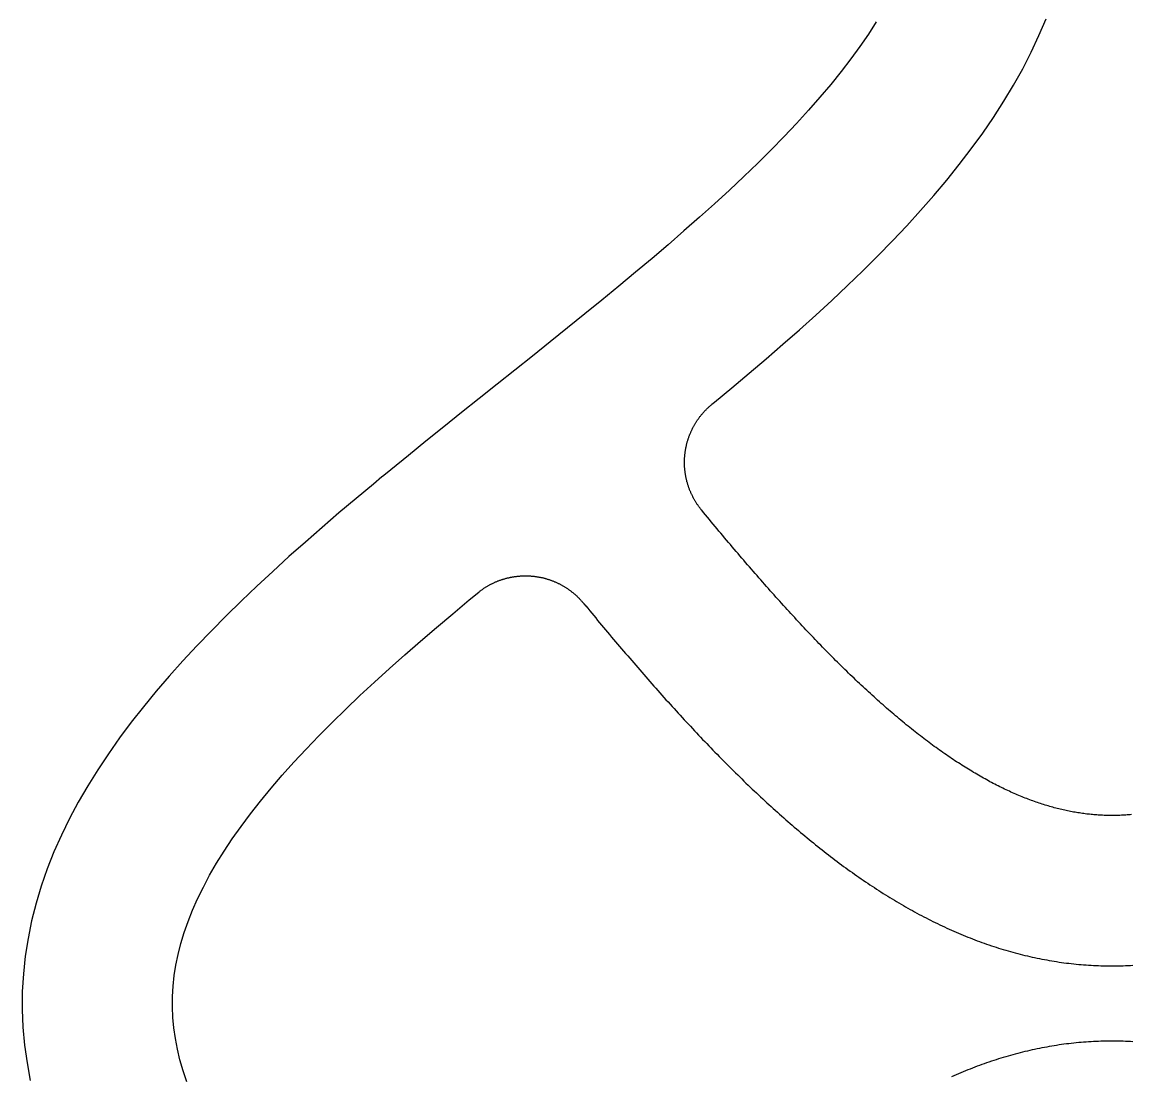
# Model space of a CAD drawing. Header units: millimetres. Extents: x 0 to 12, y 0 to 22.
# Drawn here: x 0.1 to 3.05, y 13.805 to 16.61 of the extents above; entities that cross this region are included whole.
import ezdxf

# ---------------------------------------------------------------- set-up
doc = ezdxf.new("R2010")
doc.units = ezdxf.units.MM
doc.layers.add('CUT_HOLE', color=3, linetype='Continuous')
doc.layers.add('CUT_OUTER', color=1, linetype='Continuous')

msp = doc.modelspace()

# ---------------------------------------------------------------- linework, layer by layer
at = {"layer": 'CUT_HOLE'}
for points in [[(3.0518, 14.5024), (3.048, 14.5021), (3.0441, 14.5017), (3.0403, 14.5014), (3.0365, 14.5012), (3.0326, 14.5009), (3.0288, 14.5007), (3.0249, 14.5006), (3.0211, 14.5004), (3.0173, 14.5003), (3.0134, 14.5002), (3.0096, 14.5001), (3.0058, 14.5), (3.0019, 14.5), (2.9981, 14.5), (2.9942, 14.5), (2.9904, 14.5001), (2.9866, 14.5002), (2.9827, 14.5003), (2.9789, 14.5004), (2.9751, 14.5006), (2.9712, 14.5007), (2.9674, 14.5009), (2.9635, 14.5012), (2.9597, 14.5014), (2.9559, 14.5017), (2.952, 14.5021), (2.9482, 14.5024), (2.9443, 14.5028), (2.9404, 14.5032), (2.9366, 14.5036), (2.9327, 14.504), (2.9288, 14.5045), (2.925, 14.505), (2.9211, 14.5055), (2.9172, 14.5061), (2.9133, 14.5067), (2.9094, 14.5073), (2.9055, 14.5079), (2.9016, 14.5086), (2.8977, 14.5093), (2.8938, 14.51), (2.8899, 14.5108), (2.8859, 14.5115), (2.882, 14.5123), (2.8781, 14.5132), (2.8741, 14.514), (2.8702, 14.5149), (2.8662, 14.5158), (2.8623, 14.5168), (2.8583, 14.5178), (2.8543, 14.5188), (2.8503, 14.5198), (2.8463, 14.5208), (2.8423, 14.5219), (2.8383, 14.5231), (2.8343, 14.5242), (2.8303, 14.5254), (2.8262, 14.5266), (2.8222, 14.5278), (2.8181, 14.5291), (2.8141, 14.5304), (2.81, 14.5317), (2.8059, 14.533), (2.8019, 14.5344), (2.7978, 14.5358), (2.7937, 14.5373), (2.7896, 14.5387), (2.7855, 14.5402), (2.7813, 14.5418), (2.7772, 14.5433), (2.7731, 14.5449), (2.7689, 14.5465), (2.7647, 14.5482), (2.7606, 14.5499), (2.7564, 14.5516), (2.7522, 14.5533), (2.748, 14.5551), (2.7438, 14.5569), (2.7396, 14.5587), (2.7354, 14.5606), (2.7311, 14.5625), (2.7269, 14.5644), (2.7227, 14.5664), (2.7184, 14.5684), (2.7141, 14.5704), (2.7098, 14.5725), (2.7056, 14.5746), (2.7013, 14.5767), (2.697, 14.5788), (2.6927, 14.581), (2.6883, 14.5832), (2.684, 14.5855), (2.6797, 14.5877), (2.6753, 14.59), (2.671, 14.5924), (2.6666, 14.5947), (2.6622, 14.5971), (2.6578, 14.5996), (2.6534, 14.602), (2.6491, 14.6045), (2.6446, 14.6071), (2.6402, 14.6096), (2.6358, 14.6122), (2.6314, 14.6148), (2.6269, 14.6175), (2.6225, 14.6202), (2.618, 14.6229), (2.6136, 14.6257), (2.6091, 14.6284), (2.6046, 14.6313), (2.6001, 14.6341), (2.5956, 14.637), (2.5911, 14.6399), (2.5866, 14.6428), (2.5821, 14.6458), (2.5775, 14.6488), (2.573, 14.6518), (2.5685, 14.6549), (2.5639, 14.658), (2.5593, 14.6611), (2.5548, 14.6643), (2.5502, 14.6675), (2.5456, 14.6707), (2.541, 14.674), (2.5364, 14.6772), (2.5318, 14.6806), (2.5272, 14.6839), (2.5226, 14.6873), (2.518, 14.6907), (2.5133, 14.6941), (2.5087, 14.6976), (2.5041, 14.7011), (2.4994, 14.7046), (2.4948, 14.7082), (2.4901, 14.7118), (2.4854, 14.7154), (2.4807, 14.719), (2.4761, 14.7227), (2.4714, 14.7264), (2.4667, 14.7302), (2.462, 14.7339), (2.4573, 14.7377), (2.4525, 14.7416), (2.4478, 14.7454), (2.4431, 14.7493), (2.4384, 14.7532), (2.4336, 14.7572), (2.4289, 14.7612), (2.4241, 14.7652), (2.4194, 14.7692), (2.4146, 14.7733), (2.4099, 14.7774), (2.4051, 14.7815), (2.4003, 14.7856), (2.3955, 14.7898), (2.3907, 14.794), (2.3859, 14.7982), (2.3811, 14.8025), (2.3763, 14.8068), (2.3715, 14.8111), (2.3667, 14.8154), (2.3619, 14.8198), (2.3571, 14.8242), (2.3523, 14.8286), (2.3474, 14.8331), (2.3426, 14.8376), (2.3377, 14.8421), (2.3329, 14.8466), (2.328, 14.8512), (2.3232, 14.8557), (2.3183, 14.8603), (2.3135, 14.865), (2.3086, 14.8696), (2.3037, 14.8743), (2.2988, 14.879), (2.294, 14.8838), (2.2891, 14.8885), (2.2842, 14.8933), (2.2793, 14.8982), (2.2744, 14.903), (2.2695, 14.9079), (2.2646, 14.9127), (2.2597, 14.9177), (2.2548, 14.9226), (2.2498, 14.9275), (2.2449, 14.9325), (2.24, 14.9375), (2.2351, 14.9426), (2.2301, 14.9476), (2.2252, 14.9527), (2.2203, 14.9578), (2.2153, 14.9629), (2.2104, 14.9681), (2.2054, 14.9732), (2.2005, 14.9784), (2.1955, 14.9837), (2.1905, 14.9889), (2.1856, 14.9942), (2.1806, 14.9994), (2.1756, 15.0047), (2.1707, 15.0101), (2.1657, 15.0154), (2.1607, 15.0208), (2.1557, 15.0262), (2.1507, 15.0316), (2.1457, 15.037), (2.1407, 15.0424), (2.1357, 15.0479), (2.1308, 15.0534), (2.1257, 15.0589), (2.1207, 15.0644), (2.1157, 15.07), (2.1107, 15.0755), (2.1057, 15.0811), (2.1007, 15.0867), (2.0957, 15.0924), (2.0906, 15.098), (2.0856, 15.1037), (2.0806, 15.1093), (2.0756, 15.115), (2.0705, 15.1207), (2.0655, 15.1265), (2.0605, 15.1322), (2.0554, 15.138), (2.0504, 15.1438), (2.0453, 15.1496), (2.0403, 15.1554), (2.0352, 15.1612), (2.0302, 15.1671), (2.0251, 15.173), (2.0201, 15.1788), (2.015, 15.1847), (2.0099, 15.1907), (2.0049, 15.1966), (1.9998, 15.2025), (1.9947, 15.2085), (1.9896, 15.2145), (1.9846, 15.2205), (1.9795, 15.2265), (1.9744, 15.2325), (1.9693, 15.2385), (1.9642, 15.2446), (1.9592, 15.2506), (1.9541, 15.2567), (1.949, 15.2628), (1.9439, 15.2689), (1.9388, 15.275), (1.9337, 15.2812), (1.9286, 15.2873), (1.9235, 15.2934), (1.9184, 15.2996), (1.9133, 15.3058), (1.9082, 15.312), (1.907, 15.3133), (1.9059, 15.3147), (1.9049, 15.3161), (1.9038, 15.3175), (1.9027, 15.3189), (1.9017, 15.3203), (1.9006, 15.3217), (1.8996, 15.3231), (1.8986, 15.3246), (1.8976, 15.326), (1.8966, 15.3275), (1.8956, 15.3289), (1.8947, 15.3304), (1.8937, 15.3319), (1.8928, 15.3333), (1.8919, 15.3348), (1.8909, 15.3363), (1.8901, 15.3379), (1.8892, 15.3394), (1.8883, 15.3409), (1.8874, 15.3424), (1.8866, 15.344), (1.8858, 15.3455), (1.885, 15.3471), (1.8842, 15.3486), (1.8834, 15.3502), (1.8826, 15.3518), (1.8818, 15.3534), (1.8811, 15.355), (1.8803, 15.3565), (1.8796, 15.3581), (1.8789, 15.3598), (1.8782, 15.3614), (1.8776, 15.363), (1.8769, 15.3646), (1.8762, 15.3662), (1.8756, 15.3679), (1.875, 15.3695), (1.8744, 15.3712), (1.8738, 15.3728), (1.8732, 15.3745), (1.8727, 15.3762), (1.8721, 15.3778), (1.8716, 15.3795), (1.8711, 15.3812), (1.8706, 15.3829), (1.8701, 15.3845), (1.8696, 15.3862), (1.8691, 15.3879), (1.8687, 15.3896), (1.8683, 15.3913), (1.8679, 15.393), (1.8675, 15.3948), (1.8671, 15.3965), (1.8667, 15.3982), (1.8664, 15.3999), (1.866, 15.4016), (1.8657, 15.4034), (1.8654, 15.4051), (1.8651, 15.4068), (1.8648, 15.4085), (1.8646, 15.4103), (1.8643, 15.412), (1.8641, 15.4138), (1.8639, 15.4155), (1.8637, 15.4172), (1.8635, 15.419), (1.8633, 15.4207), (1.8632, 15.4225), (1.863, 15.4242), (1.8629, 15.426), (1.8628, 15.4277), (1.8627, 15.4295), (1.8626, 15.4313), (1.8625, 15.433), (1.8625, 15.4348), (1.8625, 15.4365), (1.8625, 15.4383), (1.8625, 15.44), (1.8625, 15.4418), (1.8625, 15.4435), (1.8625, 15.4453), (1.8626, 15.4471), (1.8627, 15.4488), (1.8628, 15.4506), (1.8629, 15.4523), (1.863, 15.4541), (1.8631, 15.4558), (1.8633, 15.4576), (1.8635, 15.4593), (1.8636, 15.4611), (1.8638, 15.4628), (1.8641, 15.4645), (1.8643, 15.4663), (1.8645, 15.468), (1.8648, 15.4698), (1.8651, 15.4715), (1.8654, 15.4732), (1.8657, 15.475), (1.866, 15.4767), (1.8663, 15.4784), (1.8667, 15.4801), (1.867, 15.4818), (1.8674, 15.4836), (1.8678, 15.4853), (1.8682, 15.487), (1.8687, 15.4887), (1.8691, 15.4904), (1.8696, 15.4921), (1.87, 15.4938), (1.8705, 15.4955), (1.871, 15.4971), (1.8715, 15.4988), (1.8721, 15.5005), (1.8726, 15.5022), (1.8732, 15.5038), (1.8737, 15.5055), (1.8743, 15.5071), (1.8749, 15.5088), (1.8755, 15.5104), (1.8762, 15.5121), (1.8768, 15.5137), (1.8775, 15.5153), (1.8782, 15.5169), (1.8789, 15.5186), (1.8796, 15.5202), (1.8803, 15.5218), (1.881, 15.5234), (1.8818, 15.525), (1.8825, 15.5265), (1.8833, 15.5281), (1.8841, 15.5297), (1.8849, 15.5313), (1.8857, 15.5328), (1.8865, 15.5344), (1.8874, 15.5359), (1.8882, 15.5374), (1.8891, 15.539), (1.89, 15.5405), (1.8909, 15.542), (1.8918, 15.5435), (1.8927, 15.545), (1.8936, 15.5465), (1.8946, 15.5479), (1.8955, 15.5494), (1.8965, 15.5509), (1.8975, 15.5523), (1.8985, 15.5538), (1.8995, 15.5552), (1.9005, 15.5566), (1.9016, 15.5581), (1.9026, 15.5595), (1.9037, 15.5609), (1.9048, 15.5622), (1.9058, 15.5636), (1.9069, 15.565), (1.908, 15.5664), (1.9092, 15.5677), (1.9103, 15.5691), (1.9114, 15.5704), (1.9126, 15.5717), (1.9138, 15.573), (1.915, 15.5743), (1.9161, 15.5756), (1.9173, 15.5769), (1.9186, 15.5782), (1.9198, 15.5794), (1.921, 15.5807), (1.9223, 15.5819), (1.9235, 15.5831), (1.9248, 15.5843), (1.9261, 15.5855), (1.9274, 15.5867), (1.9287, 15.5879), (1.93, 15.5891), (1.9313, 15.5902), (1.9326, 15.5914), (1.934, 15.5925), (1.9353, 15.5936), (1.9353, 15.5936), (1.9423, 15.5994), (1.9884, 15.6377), (2.0342, 15.6761), (2.0795, 15.7146), (2.1241, 15.7533), (2.1682, 15.7921), (2.2116, 15.831), (2.2542, 15.8701), (2.2959, 15.9094), (2.3369, 15.9488), (2.3768, 15.9885), (2.4158, 16.0283), (2.4537, 16.0684), (2.4905, 16.1087), (2.5261, 16.1493), (2.5606, 16.1902), (2.5937, 16.2313), (2.6255, 16.2728), (2.6559, 16.3147), (2.6849, 16.3569), (2.7123, 16.3995), (2.7382, 16.4426), (2.7624, 16.4861), (2.7849, 16.53), (2.8056, 16.5744), (2.8245, 16.6193)], [(0.5379, 13.7918), (0.5281, 13.8212), (0.5198, 13.8502), (0.513, 13.8789), (0.5077, 13.9072), (0.5037, 13.9352), (0.5012, 13.963), (0.5001, 13.9908), (0.5003, 14.0185), (0.5019, 14.0462), (0.5049, 14.0741), (0.5093, 14.1022), (0.5151, 14.1306), (0.5224, 14.1594), (0.5312, 14.1885), (0.5416, 14.2181), (0.5535, 14.2482), (0.567, 14.2787), (0.5822, 14.3097), (0.599, 14.3411), (0.6175, 14.373), (0.6376, 14.4053), (0.6593, 14.438), (0.6827, 14.4712), (0.7077, 14.5046), (0.7343, 14.5385), (0.7624, 14.5726), (0.7921, 14.6071), (0.8232, 14.6418), (0.8557, 14.6767), (0.8895, 14.7119), (0.9247, 14.7473), (0.9611, 14.783), (0.9988, 14.8188), (1.0375, 14.8547), (1.0773, 14.8909), (1.1181, 14.9272), (1.1599, 14.9636), (1.2024, 15.0001), (1.2458, 15.0368), (1.2899, 15.0736), (1.315, 15.0943), (1.3161, 15.0951), (1.3175, 15.0962), (1.3189, 15.0973), (1.3203, 15.0983), (1.3217, 15.0994), (1.3231, 15.1004), (1.3246, 15.1014), (1.326, 15.1024), (1.3275, 15.1034), (1.3289, 15.1044), (1.3304, 15.1053), (1.3319, 15.1063), (1.3333, 15.1072), (1.3348, 15.1081), (1.3363, 15.1091), (1.3379, 15.1099), (1.3394, 15.1108), (1.3409, 15.1117), (1.3424, 15.1126), (1.344, 15.1134), (1.3455, 15.1142), (1.3471, 15.115), (1.3486, 15.1158), (1.3502, 15.1166), (1.3518, 15.1174), (1.3534, 15.1182), (1.355, 15.1189), (1.3565, 15.1197), (1.3581, 15.1204), (1.3598, 15.1211), (1.3614, 15.1218), (1.363, 15.1224), (1.3646, 15.1231), (1.3662, 15.1238), (1.3679, 15.1244), (1.3695, 15.125), (1.3712, 15.1256), (1.3728, 15.1262), (1.3745, 15.1268), (1.3762, 15.1273), (1.3778, 15.1279), (1.3795, 15.1284), (1.3812, 15.1289), (1.3829, 15.1294), (1.3845, 15.1299), (1.3862, 15.1304), (1.3879, 15.1309), (1.3896, 15.1313), (1.3913, 15.1317), (1.393, 15.1321), (1.3948, 15.1325), (1.3965, 15.1329), (1.3982, 15.1333), (1.3999, 15.1336), (1.4016, 15.134), (1.4034, 15.1343), (1.4051, 15.1346), (1.4068, 15.1349), (1.4085, 15.1352), (1.4103, 15.1354), (1.412, 15.1357), (1.4138, 15.1359), (1.4155, 15.1361), (1.4172, 15.1363), (1.419, 15.1365), (1.4207, 15.1367), (1.4225, 15.1368), (1.4242, 15.137), (1.426, 15.1371), (1.4277, 15.1372), (1.4295, 15.1373), (1.4313, 15.1374), (1.433, 15.1375), (1.4348, 15.1375), (1.4365, 15.1375), (1.4383, 15.1375), (1.44, 15.1375), (1.4418, 15.1375), (1.4435, 15.1375), (1.4453, 15.1375), (1.4471, 15.1374), (1.4488, 15.1373), (1.4506, 15.1372), (1.4523, 15.1371), (1.4541, 15.137), (1.4558, 15.1369), (1.4576, 15.1367), (1.4593, 15.1365), (1.4611, 15.1364), (1.4628, 15.1362), (1.4645, 15.1359), (1.4663, 15.1357), (1.468, 15.1355), (1.4698, 15.1352), (1.4715, 15.1349), (1.4732, 15.1346), (1.475, 15.1343), (1.4767, 15.134), (1.4784, 15.1337), (1.4801, 15.1333), (1.4818, 15.133), (1.4836, 15.1326), (1.4853, 15.1322), (1.487, 15.1318), (1.4887, 15.1313), (1.4904, 15.1309), (1.4921, 15.1304), (1.4938, 15.13), (1.4955, 15.1295), (1.4971, 15.129), (1.4988, 15.1285), (1.5005, 15.1279), (1.5022, 15.1274), (1.5038, 15.1268), (1.5055, 15.1263), (1.5071, 15.1257), (1.5088, 15.1251), (1.5104, 15.1245), (1.5121, 15.1238), (1.5137, 15.1232), (1.5153, 15.1225), (1.5169, 15.1218), (1.5186, 15.1211), (1.5202, 15.1204), (1.5218, 15.1197), (1.5234, 15.119), (1.525, 15.1182), (1.5265, 15.1175), (1.5281, 15.1167), (1.5297, 15.1159), (1.5313, 15.1151), (1.5328, 15.1143), (1.5344, 15.1135), (1.5359, 15.1126), (1.5374, 15.1118), (1.539, 15.1109), (1.5405, 15.11), (1.542, 15.1091), (1.5435, 15.1082), (1.545, 15.1073), (1.5465, 15.1064), (1.5479, 15.1054), (1.5494, 15.1045), (1.5509, 15.1035), (1.5523, 15.1025), (1.5538, 15.1015), (1.5552, 15.1005), (1.5566, 15.0995), (1.5581, 15.0984), (1.5595, 15.0974), (1.5609, 15.0963), (1.5622, 15.0952), (1.5636, 15.0942), (1.565, 15.0931), (1.5664, 15.092), (1.5677, 15.0908), (1.5691, 15.0897), (1.5704, 15.0886), (1.5717, 15.0874), (1.573, 15.0862), (1.5743, 15.085), (1.5756, 15.0839), (1.5769, 15.0827), (1.5782, 15.0814), (1.5794, 15.0802), (1.5807, 15.079), (1.5819, 15.0777), (1.5831, 15.0765), (1.5843, 15.0752), (1.5855, 15.0739), (1.5867, 15.0726), (1.5879, 15.0713), (1.5891, 15.07), (1.5902, 15.0687), (1.5914, 15.0674), (1.5925, 15.066), (1.5936, 15.0647), (1.5936, 15.0647), (1.5936, 15.0647), (1.5936, 15.0647), (1.5937, 15.0646), (1.5937, 15.0646), (1.5937, 15.0646), (1.5937, 15.0646), (1.5937, 15.0646), (1.5937, 15.0646), (1.5937, 15.0646), (1.5937, 15.0645), (1.5938, 15.0645), (1.5938, 15.0645), (1.5938, 15.0645), (1.5938, 15.0645), (1.5938, 15.0645), (1.5938, 15.0645), (1.5938, 15.0644), (1.5938, 15.0644), (1.5939, 15.0644), (1.5939, 15.0644), (1.5939, 15.0644), (1.5939, 15.0644), (1.5939, 15.0643), (1.5939, 15.0643), (1.5939, 15.0643), (1.5939, 15.0643), (1.594, 15.0643), (1.594, 15.0643), (1.594, 15.0643), (1.594, 15.0642), (1.594, 15.0642), (1.594, 15.0642), (1.594, 15.0642), (1.594, 15.0642), (1.5941, 15.0642), (1.5941, 15.0642), (1.5941, 15.0641), (1.5941, 15.0641), (1.5941, 15.0641), (1.5941, 15.0641), (1.5941, 15.0641), (1.5941, 15.0641), (1.5942, 15.064), (1.5942, 15.064), (1.5942, 15.064), (1.5942, 15.064), (1.5942, 15.064), (1.5942, 15.064), (1.5942, 15.064), (1.5942, 15.0639), (1.5943, 15.0639), (1.5943, 15.0639), (1.5943, 15.0639), (1.5943, 15.0639), (1.5943, 15.0639), (1.5943, 15.0639), (1.5943, 15.0638), (1.5943, 15.0638), (1.5944, 15.0638), (1.5944, 15.0638), (1.5944, 15.0638), (1.5944, 15.0638), (1.5944, 15.0637), (1.5944, 15.0637), (1.5944, 15.0637), (1.5944, 15.0637), (1.5945, 15.0637), (1.5945, 15.0637), (1.5945, 15.0637), (1.5945, 15.0636), (1.5945, 15.0636), (1.5945, 15.0636), (1.5945, 15.0636), (1.5945, 15.0636), (1.5946, 15.0636), (1.5946, 15.0636), (1.5946, 15.0635), (1.5946, 15.0635), (1.5946, 15.0635), (1.5946, 15.0635), (1.5946, 15.0635), (1.5946, 15.0635), (1.5947, 15.0634), (1.5947, 15.0634), (1.5947, 15.0634), (1.5947, 15.0634), (1.5947, 15.0634), (1.5947, 15.0634), (1.5947, 15.0634), (1.5947, 15.0633), (1.5947, 15.0633), (1.5948, 15.0633), (1.5948, 15.0633), (1.5948, 15.0633), (1.5948, 15.0633), (1.5948, 15.0633), (1.5948, 15.0632), (1.5948, 15.0632), (1.5948, 15.0632), (1.5949, 15.0632), (1.5949, 15.0632), (1.5949, 15.0632), (1.5949, 15.0631), (1.5949, 15.0631), (1.5949, 15.0631), (1.5949, 15.0631), (1.5949, 15.0631), (1.595, 15.0631), (1.595, 15.0631), (1.595, 15.063), (1.595, 15.063), (1.595, 15.063), (1.595, 15.063), (1.595, 15.063), (1.595, 15.063), (1.5951, 15.0629), (1.5951, 15.0629), (1.5951, 15.0629), (1.5951, 15.0629), (1.5951, 15.0629), (1.5951, 15.0629), (1.5951, 15.0629), (1.5951, 15.0628), (1.5952, 15.0628), (1.5952, 15.0628), (1.5952, 15.0628), (1.5952, 15.0628), (1.5952, 15.0628), (1.5952, 15.0628), (1.5952, 15.0627), (1.5952, 15.0627), (1.5953, 15.0627), (1.5953, 15.0627), (1.5953, 15.0627), (1.5953, 15.0627), (1.5953, 15.0626), (1.5953, 15.0626), (1.5953, 15.0626), (1.5953, 15.0626), (1.5954, 15.0626), (1.5954, 15.0626), (1.5954, 15.0626), (1.5954, 15.0625), (1.5954, 15.0625), (1.5954, 15.0625), (1.5954, 15.0625), (1.5954, 15.0625), (1.5955, 15.0625), (1.5955, 15.0625), (1.5955, 15.0624), (1.5955, 15.0624), (1.5955, 15.0624), (1.5955, 15.0624), (1.5955, 15.0624), (1.5955, 15.0624), (1.5956, 15.0623), (1.5956, 15.0623), (1.5956, 15.0623), (1.5956, 15.0623), (1.5956, 15.0623), (1.5956, 15.0623), (1.5956, 15.0623), (1.5956, 15.0622), (1.5957, 15.0622), (1.5957, 15.0622), (1.5957, 15.0622), (1.5957, 15.0622), (1.5957, 15.0622), (1.5957, 15.0622), (1.5957, 15.0621), (1.5957, 15.0621), (1.5958, 15.0621), (1.5958, 15.0621), (1.5958, 15.0621), (1.5958, 15.0621), (1.5958, 15.062), (1.5958, 15.062), (1.5958, 15.062), (1.5958, 15.062), (1.5959, 15.062), (1.5959, 15.062), (1.5959, 15.062), (1.5959, 15.0619), (1.5959, 15.0619), (1.5959, 15.0619), (1.5959, 15.0619), (1.5959, 15.0619), (1.596, 15.0619), (1.596, 15.0619), (1.596, 15.0618), (1.596, 15.0618), (1.596, 15.0618), (1.596, 15.0618), (1.596, 15.0618), (1.596, 15.0618), (1.596, 15.0617), (1.5961, 15.0617), (1.5961, 15.0617), (1.5961, 15.0617), (1.5961, 15.0617), (1.5961, 15.0617), (1.5961, 15.0617), (1.5961, 15.0616), (1.5961, 15.0616), (1.5962, 15.0616), (1.5962, 15.0616), (1.5962, 15.0616), (1.5962, 15.0616), (1.5962, 15.0616), (1.5962, 15.0615), (1.5962, 15.0615), (1.5962, 15.0615), (1.5963, 15.0615), (1.5963, 15.0615), (1.5963, 15.0615), (1.5963, 15.0614), (1.5963, 15.0614), (1.5963, 15.0614), (1.5963, 15.0614), (1.5963, 15.0614), (1.5964, 15.0614), (1.5964, 15.0614), (1.5964, 15.0613), (1.5964, 15.0613), (1.5964, 15.0613), (1.5964, 15.0613), (1.5964, 15.0613), (1.5964, 15.0613), (1.5965, 15.0613), (1.5965, 15.0612), (1.5965, 15.0612), (1.5965, 15.0612), (1.5965, 15.0612), (1.5965, 15.0612), (1.5965, 15.0612), (1.5965, 15.0611), (1.5966, 15.0611), (1.5966, 15.0611), (1.5966, 15.0611), (1.5966, 15.0611), (1.5966, 15.0611), (1.5966, 15.0611), (1.5966, 15.061), (1.5966, 15.061), (1.5967, 15.061), (1.5967, 15.061), (1.5967, 15.061), (1.5967, 15.061), (1.5967, 15.0609), (1.5967, 15.0609), (1.5967, 15.0609), (1.5967, 15.0609), (1.5968, 15.0609), (1.5968, 15.0609), (1.5968, 15.0609), (1.5968, 15.0608), (1.5968, 15.0608), (1.5968, 15.0608), (1.5968, 15.0608), (1.5968, 15.0608), (1.5969, 15.0608), (1.5969, 15.0608), (1.5969, 15.0607), (1.5969, 15.0607), (1.5969, 15.0607), (1.5969, 15.0607), (1.5969, 15.0607), (1.5969, 15.0607), (1.597, 15.0606), (1.597, 15.0606), (1.597, 15.0606), (1.597, 15.0606), (1.597, 15.0606), (1.597, 15.0606), (1.597, 15.0606), (1.597, 15.0605), (1.5971, 15.0605), (1.5971, 15.0605), (1.5971, 15.0605), (1.5971, 15.0605), (1.5971, 15.0605), (1.5971, 15.0605), (1.5971, 15.0604), (1.5971, 15.0604), (1.5972, 15.0604), (1.5972, 15.0604), (1.5972, 15.0604), (1.5972, 15.0604), (1.5972, 15.0603), (1.5972, 15.0603), (1.5972, 15.0603), (1.5972, 15.0603), (1.5973, 15.0603), (1.5973, 15.0603), (1.5973, 15.0603), (1.5973, 15.0602), (1.5973, 15.0602), (1.5973, 15.0602), (1.5973, 15.0602), (1.5973, 15.0602), (1.5974, 15.0602), (1.5974, 15.0602), (1.5974, 15.0601), (1.5974, 15.0601), (1.5974, 15.0601), (1.5974, 15.0601), (1.5974, 15.0601), (1.5974, 15.0601), (1.5974, 15.06), (1.5975, 15.06), (1.5975, 15.06), (1.5975, 15.06), (1.5975, 15.06), (1.5975, 15.06), (1.5975, 15.06), (1.5975, 15.0599), (1.5975, 15.0599), (1.5976, 15.0599), (1.5976, 15.0599), (1.5976, 15.0599), (1.5976, 15.0599), (1.5976, 15.0599), (1.5976, 15.0598), (1.5976, 15.0598), (1.5976, 15.0598), (1.5977, 15.0598), (1.5977, 15.0598), (1.5977, 15.0598), (1.5977, 15.0597), (1.5977, 15.0597), (1.5977, 15.0597), (1.5977, 15.0597), (1.5977, 15.0597), (1.5978, 15.0597), (1.5978, 15.0597), (1.5978, 15.0596), (1.5978, 15.0596), (1.5978, 15.0596), (1.5978, 15.0596), (1.5978, 15.0596), (1.5978, 15.0596), (1.5979, 15.0596), (1.5979, 15.0595), (1.5979, 15.0595), (1.5979, 15.0595), (1.5979, 15.0595), (1.5979, 15.0595), (1.5979, 15.0595), (1.5979, 15.0594), (1.598, 15.0594), (1.598, 15.0594), (1.598, 15.0594), (1.598, 15.0594), (1.598, 15.0594), (1.598, 15.0594), (1.598, 15.0593), (1.598, 15.0593), (1.5981, 15.0593), (1.5981, 15.0593), (1.5981, 15.0593), (1.5981, 15.0593), (1.5981, 15.0593), (1.5981, 15.0592), (1.5981, 15.0592), (1.5981, 15.0592), (1.5982, 15.0592), (1.5982, 15.0592), (1.5982, 15.0592), (1.5982, 15.0591), (1.5982, 15.0591), (1.5982, 15.0591), (1.5982, 15.0591), (1.5982, 15.0591), (1.5983, 15.0591), (1.5983, 15.0591), (1.5983, 15.059), (1.5983, 15.059), (1.5983, 15.059), (1.5983, 15.059), (1.5983, 15.059), (1.5983, 15.059), (1.5984, 15.059), (1.5984, 15.0589), (1.5984, 15.0589), (1.5984, 15.0589), (1.5984, 15.0589), (1.5984, 15.0589), (1.5984, 15.0589), (1.5984, 15.0588), (1.5985, 15.0588), (1.5985, 15.0588), (1.5985, 15.0588), (1.5985, 15.0588), (1.5985, 15.0588), (1.5985, 15.0588), (1.5985, 15.0587), (1.5985, 15.0587), (1.5986, 15.0587), (1.5986, 15.0587), (1.5986, 15.0587), (1.5986, 15.0587), (1.5986, 15.0587), (1.5986, 15.0586), (1.5986, 15.0586), (1.5986, 15.0586), (1.5987, 15.0586), (1.5987, 15.0586), (1.5987, 15.0586), (1.5987, 15.0585), (1.5987, 15.0585), (1.5987, 15.0585), (1.5987, 15.0585), (1.5987, 15.0585), (1.5988, 15.0585), (1.5988, 15.0585), (1.5988, 15.0584), (1.5988, 15.0584), (1.5988, 15.0584), (1.5988, 15.0584), (1.5988, 15.0584), (1.5988, 15.0584), (1.5988, 15.0583), (1.5989, 15.0583), (1.5989, 15.0583), (1.5989, 15.0583), (1.5989, 15.0583), (1.5989, 15.0583), (1.5989, 15.0583), (1.5989, 15.0582), (1.5989, 15.0582), (1.599, 15.0582), (1.599, 15.0582), (1.599, 15.0582), (1.599, 15.0582), (1.599, 15.0582), (1.599, 15.0581), (1.599, 15.0581), (1.599, 15.0581), (1.5991, 15.0581), (1.5991, 15.0581), (1.5991, 15.0581), (1.5991, 15.058), (1.5991, 15.058), (1.5991, 15.058), (1.5991, 15.058), (1.5991, 15.058), (1.5992, 15.058), (1.5992, 15.058), (1.5992, 15.0579), (1.5992, 15.0579), (1.5992, 15.0579), (1.5992, 15.0579), (1.5992, 15.0579), (1.5992, 15.0579), (1.5993, 15.0579), (1.5993, 15.0578), (1.5993, 15.0578), (1.5993, 15.0578), (1.5993, 15.0578), (1.5993, 15.0578), (1.5993, 15.0578), (1.5993, 15.0577), (1.5994, 15.0577), (1.5994, 15.0577), (1.5994, 15.0577), (1.5994, 15.0577), (1.5994, 15.0577), (1.5994, 15.0577), (1.5994, 15.0576), (1.5994, 15.0576), (1.5995, 15.0576), (1.5995, 15.0576), (1.5995, 15.0576), (1.5995, 15.0576), (1.5995, 15.0576), (1.5995, 15.0575), (1.5995, 15.0575), (1.5995, 15.0575), (1.5996, 15.0575), (1.5996, 15.0575), (1.5996, 15.0575), (1.5996, 15.0575), (1.5996, 15.0575), (1.6049, 15.0511), (1.6102, 15.0447), (1.6155, 15.0382), (1.6208, 15.0319), (1.6261, 15.0255), (1.6314, 15.0191), (1.6367, 15.0127), (1.642, 15.0063), (1.6473, 15), (1.6526, 14.9936), (1.658, 14.9873), (1.6633, 14.981), (1.6686, 14.9747), (1.6739, 14.9684), (1.6792, 14.962), (1.6846, 14.9558), (1.6899, 14.9495), (1.6952, 14.9432), (1.7006, 14.9369), (1.7059, 14.9307), (1.7113, 14.9245), (1.7166, 14.9182), (1.722, 14.912), (1.7273, 14.9058), (1.7327, 14.8996), (1.738, 14.8934), (1.7434, 14.8872), (1.7487, 14.8811), (1.7541, 14.8749), (1.7595, 14.8688), (1.7648, 14.8627), (1.7702, 14.8566), (1.7756, 14.8505), (1.7809, 14.8444), (1.7863, 14.8383), (1.7917, 14.8322), (1.7971, 14.8262), (1.8025, 14.8202), (1.8079, 14.8141), (1.8132, 14.8081), (1.8186, 14.8021), (1.824, 14.7962), (1.8294, 14.7902), (1.8348, 14.7842), (1.8403, 14.7783), (1.8457, 14.7724), (1.8511, 14.7665), (1.8565, 14.7606), (1.8619, 14.7547), (1.8673, 14.7489), (1.8728, 14.743), (1.8782, 14.7372), (1.8836, 14.7314), (1.8891, 14.7256), (1.8945, 14.7198), (1.8999, 14.714), (1.9054, 14.7083), (1.9108, 14.7026), (1.9163, 14.6968), (1.9217, 14.6911), (1.9272, 14.6855), (1.9327, 14.6798), (1.9381, 14.6742), (1.9436, 14.6685), (1.9491, 14.6629), (1.9545, 14.6573), (1.96, 14.6518), (1.9655, 14.6462), (1.971, 14.6407), (1.9765, 14.6352), (1.982, 14.6297), (1.9875, 14.6242), (1.993, 14.6187), (1.9985, 14.6133), (2.004, 14.6079), (2.0095, 14.6025), (2.015, 14.5971), (2.0206, 14.5917), (2.0261, 14.5864), (2.0316, 14.581), (2.0372, 14.5757), (2.0427, 14.5705), (2.0482, 14.5652), (2.0538, 14.56), (2.0594, 14.5547), (2.0649, 14.5495), (2.0705, 14.5444), (2.076, 14.5392), (2.0816, 14.5341), (2.0872, 14.529), (2.0928, 14.5239), (2.0984, 14.5188), (2.104, 14.5138), (2.1096, 14.5087), (2.1152, 14.5037), (2.1208, 14.4988), (2.1264, 14.4938), (2.132, 14.4889), (2.1376, 14.484), (2.1433, 14.4791), (2.1489, 14.4742), (2.1545, 14.4694), (2.1602, 14.4645), (2.1658, 14.4597), (2.1715, 14.455), (2.1771, 14.4502), (2.1828, 14.4455), (2.1885, 14.4408), (2.1942, 14.4361), (2.1999, 14.4315), (2.2055, 14.4269), (2.2112, 14.4223), (2.2169, 14.4177), (2.2227, 14.4132), (2.2284, 14.4086), (2.2341, 14.4041), (2.2398, 14.3997), (2.2456, 14.3952), (2.2513, 14.3908), (2.2571, 14.3864), (2.2628, 14.382), (2.2686, 14.3777), (2.2743, 14.3734), (2.2801, 14.3691), (2.2859, 14.3648), (2.2917, 14.3606), (2.2975, 14.3564), (2.3033, 14.3522), (2.3091, 14.3481), (2.3149, 14.3439), (2.3207, 14.3398), (2.3266, 14.3358), (2.3324, 14.3317), (2.3382, 14.3277), (2.3441, 14.3237), (2.35, 14.3198), (2.3558, 14.3159), (2.3617, 14.312), (2.3676, 14.3081), (2.3735, 14.3043), (2.3794, 14.3005), (2.3853, 14.2967), (2.3912, 14.2929), (2.3971, 14.2892), (2.4031, 14.2855), (2.409, 14.2819), (2.415, 14.2782), (2.4209, 14.2746), (2.4269, 14.2711), (2.4328, 14.2675), (2.4388, 14.264), (2.4448, 14.2606), (2.4508, 14.2571), (2.4568, 14.2537), (2.4628, 14.2503), (2.4689, 14.247), (2.4749, 14.2437), (2.4809, 14.2404), (2.487, 14.2371), (2.493, 14.2339), (2.4991, 14.2308), (2.5052, 14.2276), (2.5113, 14.2245), (2.5174, 14.2214), (2.5235, 14.2184), (2.5296, 14.2153), (2.5357, 14.2124), (2.5418, 14.2094), (2.548, 14.2065), (2.5541, 14.2036), (2.5603, 14.2008), (2.5664, 14.198), (2.5726, 14.1952), (2.5788, 14.1925), (2.585, 14.1898), (2.5912, 14.1871), (2.5974, 14.1845), (2.6036, 14.1819), (2.6099, 14.1794), (2.6161, 14.1768), (2.6223, 14.1744), (2.6286, 14.1719), (2.6349, 14.1695), (2.6411, 14.1671), (2.6474, 14.1648), (2.6537, 14.1625), (2.66, 14.1603), (2.6663, 14.158), (2.6726, 14.1559), (2.6789, 14.1537), (2.6853, 14.1516), (2.6916, 14.1496), (2.698, 14.1475), (2.7043, 14.1456), (2.7107, 14.1436), (2.7171, 14.1417), (2.7234, 14.1399), (2.7298, 14.138), (2.7362, 14.1363), (2.7426, 14.1345), (2.7491, 14.1328), (2.7555, 14.1312), (2.7619, 14.1295), (2.7683, 14.128), (2.7748, 14.1264), (2.7812, 14.1249), (2.7877, 14.1235), (2.7941, 14.1221), (2.8006, 14.1207), (2.8071, 14.1194), (2.8136, 14.1181), (2.82, 14.1169), (2.8265, 14.1157), (2.833, 14.1145), (2.8395, 14.1134), (2.846, 14.1123), (2.8526, 14.1113), (2.8591, 14.1103), (2.8656, 14.1094), (2.8721, 14.1085), (2.8787, 14.1077), (2.8852, 14.1069), (2.8917, 14.1061), (2.8983, 14.1054), (2.9048, 14.1047), (2.9114, 14.1041), (2.9179, 14.1035), (2.9245, 14.103), (2.931, 14.1025), (2.9376, 14.102), (2.9442, 14.1016), (2.9507, 14.1013), (2.9573, 14.101), (2.9639, 14.1007), (2.9704, 14.1005), (2.977, 14.1003), (2.9836, 14.1001), (2.9901, 14.1001), (2.9967, 14.1), (3.0033, 14.1), (3.0099, 14.1001), (3.0164, 14.1001), (3.023, 14.1003), (3.0296, 14.1005), (3.0361, 14.1007), (3.0427, 14.101), (3.0493, 14.1013), (3.0558, 14.1016)], [(3.0558, 13.8984), (3.0493, 13.8987), (3.0427, 13.899), (3.0361, 13.8993), (3.0296, 13.8995), (3.023, 13.8997), (3.0164, 13.8999), (3.0099, 13.8999), (3.0033, 13.9), (2.9967, 13.9), (2.9901, 13.8999), (2.9836, 13.8999), (2.977, 13.8997), (2.9704, 13.8995), (2.9639, 13.8993), (2.9573, 13.899), (2.9507, 13.8987), (2.9442, 13.8984), (2.9376, 13.898), (2.931, 13.8975), (2.9245, 13.897), (2.9179, 13.8965), (2.9114, 13.8959), (2.9048, 13.8953), (2.8983, 13.8946), (2.8917, 13.8939), (2.8852, 13.8931), (2.8787, 13.8923), (2.8721, 13.8915), (2.8656, 13.8906), (2.8591, 13.8897), (2.8526, 13.8887), (2.846, 13.8877), (2.8395, 13.8866), (2.833, 13.8855), (2.8265, 13.8843), (2.82, 13.8831), (2.8136, 13.8819), (2.8071, 13.8806), (2.8006, 13.8793), (2.7941, 13.8779), (2.7877, 13.8765), (2.7812, 13.8751), (2.7748, 13.8736), (2.7683, 13.872), (2.7619, 13.8705), (2.7555, 13.8688), (2.7491, 13.8672), (2.7426, 13.8655), (2.7362, 13.8637), (2.7298, 13.862), (2.7234, 13.8601), (2.7171, 13.8583), (2.7107, 13.8564), (2.7043, 13.8544), (2.698, 13.8525), (2.6916, 13.8504), (2.6853, 13.8484), (2.6789, 13.8463), (2.6726, 13.8441), (2.6663, 13.842), (2.66, 13.8397), (2.6537, 13.8375), (2.6474, 13.8352), (2.6411, 13.8329), (2.6349, 13.8305), (2.6286, 13.8281), (2.6223, 13.8256), (2.6161, 13.8232), (2.6099, 13.8206), (2.6036, 13.8181), (2.5974, 13.8155), (2.5912, 13.8129), (2.585, 13.8102), (2.5788, 13.8075), (2.5726, 13.8048)]]:
    msp.add_lwpolyline(points, dxfattribs=at)
at = {"layer": 'CUT_OUTER'}
msp.add_lwpolyline([(2.3727, 16.6109), (2.3518, 16.5784), (2.3292, 16.5454), (2.305, 16.5121), (2.2792, 16.4785), (2.2518, 16.4445), (2.2229, 16.4102), (2.1926, 16.3756), (2.1608, 16.3408), (2.1276, 16.3057), (2.093, 16.2704), (2.0572, 16.2349), (2.0202, 16.1992), (1.982, 16.1633), (1.9427, 16.1272), (1.9024, 16.091), (1.8611, 16.0547), (1.819, 16.0182), (1.776, 15.9815), (1.7322, 15.9448), (1.6878, 15.908), (1.6427, 15.871), (1.5971, 15.8339), (1.5511, 15.7967), (1.5046, 15.7595), (1.4579, 15.7221), (1.4108, 15.6847), (1.3637, 15.6471), (1.3164, 15.6094), (1.2691, 15.5717), (1.2218, 15.5339), (1.1746, 15.4959), (1.1277, 15.4579), (1.081, 15.4198), (1.0625, 15.4045), (1.0616, 15.4038), (1.0575, 15.4004), (1.0575, 15.4004), (1.0346, 15.3815), (0.9886, 15.3431), (0.9431, 15.3047), (0.8981, 15.2661), (0.8538, 15.2273), (0.81, 15.1885), (0.767, 15.1494), (0.7248, 15.1103), (0.6835, 15.0709), (0.643, 15.0314), (0.6036, 14.9916), (0.5651, 14.9517), (0.5277, 14.9115), (0.4915, 14.871), (0.4565, 14.8303), (0.4227, 14.7893), (0.3902, 14.748), (0.3591, 14.7063), (0.3294, 14.6643), (0.3012, 14.6218), (0.2746, 14.579), (0.2495, 14.5357), (0.2262, 14.492), (0.2045, 14.4478), (0.1847, 14.4032), (0.1668, 14.3581), (0.1509, 14.3125), (0.137, 14.2665), (0.1252, 14.2201), (0.1157, 14.1733), (0.1083, 14.1263), (0.1033, 14.079), (0.1005, 14.0316), (0.1001, 13.9842), (0.1021, 13.9367), (0.1064, 13.8894), (0.113, 13.8423), (0.1218, 13.7954)], dxfattribs=at)

doc.saveas('drawing.dxf')
